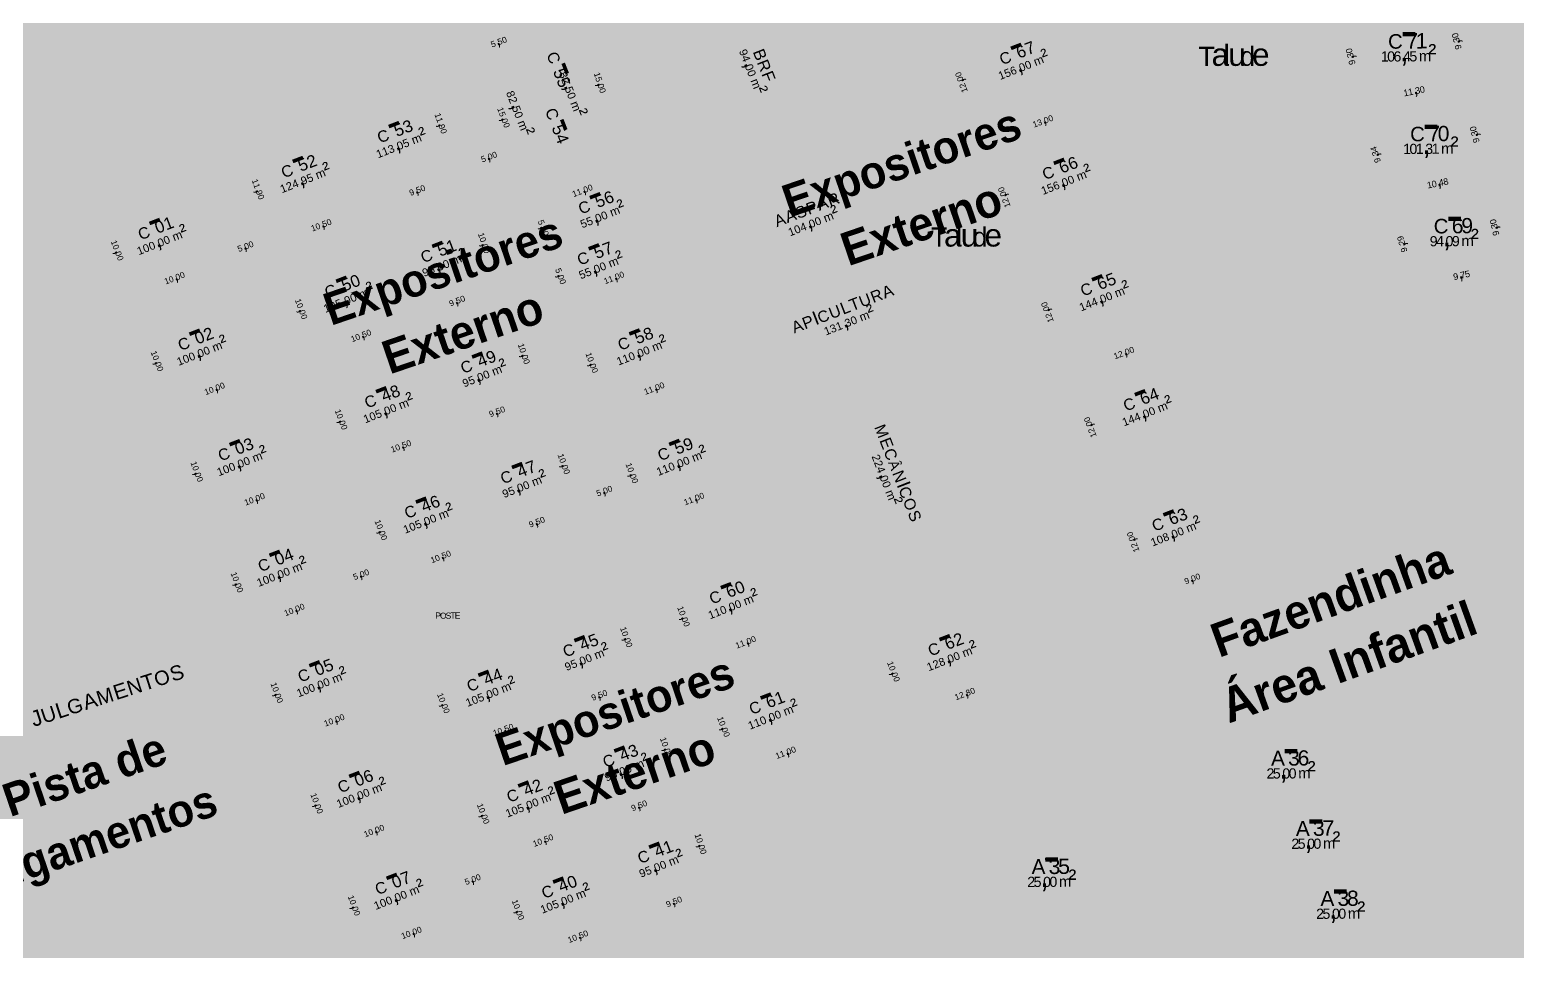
# Model space of a CAD drawing. Header units: millimetres. Extents: x 0 to 508, y 0 to 286.
# Drawn here: x 78 to 169.5, y 78.5 to 135.2 of the extents above; entities that cross this region are included whole.
import ezdxf
from ezdxf.xclip import XClip

# ---------------------------------------------------------------- set-up
doc = ezdxf.new("R2010")
doc.units = ezdxf.units.MM
doc.header["$MEASUREMENT"] = 0
doc.header["$XCLIPFRAME"] = 0
doc.layers.get('0').update_dxf_attribs({"linetype": 'CONTINUOUS'})
doc.styles.add('Arial$001H0', font='')
doc.styles.add('CAAAAA+OpenSans-Bold$101H0', font='')
doc.styles.get('Arial$001H0').set_extended_font_data('Arial')
doc.styles.get('CAAAAA+OpenSans-Bold$101H0').set_extended_font_data('CAAAAA+OpenSans-Bold', bold=True)

# ---------------------------------------------------------------- blocks, each defined once
blk = doc.blocks.new('MF5_2')
at = {"true_color": 0xffffff}
blk.add_hatch(color=0, dxfattribs=at).paths.add_polyline_path([(0, 288.544), (508, 288.544), (508, 2.794), (0, 2.794)])
blk = doc.blocks.new('MF16_3')
at = {"true_color": 0xffffff}
blk.add_hatch(color=0, dxfattribs=at).paths.add_polyline_path([(0, 288.544), (508, 288.544), (508, 2.794), (0, 2.794)])
blk = doc.blocks.new('MF27_4')
at = {"color": 0, "true_color": 0x000007, "style": 'Arial$001H0'}
for s, height, rotation, p in [('5', 0.371, 20.555, (106.836, 134.247)), ('0', 0.368, 20.555, (107.11, 134.35)), ('C', 0.893, 0.395, (161.568, 134.026)), ('-', 2.3, 0.395, (162.328, 134.031)), ('7', 0.953, 0.395, (162.678, 134.034)), ('1', 0.943, 0.395, (163.263, 134.038)), ('0', 0.39, 104.035, (165.919, 134.742)), ('3', 0.39, 104.035, (165.99, 134.458)), ('5', 0.371, 20.555, (106.425, 134.093)), (',', 0.827, 20.555, (106.699, 134.196)), ('C', 0.694, 291.28601, (109.761, 133.675)), ('9', 0.488, 291.17599, (121.61, 133.882)), ('B', 0.716, 291.28601, (122.458, 133.844)), ('C', 0.696, 21.011, (137.808, 133.011)), ('-', 1.999, 21.011, (138.517, 133.283)), ('6', 0.733, 21.011, (138.844, 133.409)), ('7', 0.747, 21.011, (139.39, 133.619)), ('²', 0.826, 21.44, (140.411, 133.168)), ('0', 0.39, 104.035, (159.391, 133.801)), ('3', 0.39, 104.035, (159.462, 133.517)), ('1', 0.63, 0.319, (161.121, 133.235)), ('0', 0.623, 0.319, (161.51, 133.237)), ('6', 0.623, 0.319, (161.9, 133.239)), ('4', 0.631, 0.319, (162.485, 133.242)), ('5', 0.63, 0.319, (162.874, 133.244)), ('m', 0.659, 0.319, (163.459, 133.248)), ('²', 1.064, 0.319, (164.042, 133.251)), ('9', 0.39, 104.035, (166.096, 134.033)), (',', 0.878, 104.035, (166.025, 134.317)), ('5', 0.738, 291.28601, (110.164, 132.641)), ('-', 1.997, 291.28601, (110.037, 132.967)), (',', 1.097, 291.17599, (121.891, 133.155)), ('4', 0.494, 291.17599, (121.751, 133.519)), ('0', 0.488, 291.17599, (121.962, 132.974)), ('R', 0.706, 291.28601, (122.712, 133.191)), ('5', 0.492, 21.44, (138.055, 132.242)), ('6', 0.487, 21.44, (138.417, 132.385)), (',', 1.095, 21.44, (138.78, 132.527)), ('0', 0.487, 21.44, (138.961, 132.598)), ('0', 0.487, 21.44, (139.324, 132.741)), ('m', 0.521, 21.44, (139.868, 132.954)), ('9', 0.39, 104.035, (159.568, 133.092)), (',', 0.878, 104.035, (159.497, 133.375)), (',', 1.409, 0.319, (162.29, 133.241)), ('5', 0.738, 291.28601, (110.376, 132.096)), ('8', 0.488, 291.17599, (110.527, 132.502)), ('2', 0.493, 291.17599, (110.668, 132.138)), ('1', 0.378, 288.435, (112.675, 132.504)), (',', 0.842, 288.435, (112.86, 131.949)), ('5', 0.378, 288.435, (112.767, 132.226)), ('0', 0.374, 288.435, (112.906, 131.81)), ('0', 0.488, 291.17599, (122.103, 132.61)), ('m', 0.522, 291.17599, (122.314, 132.066)), ('F', 0.727, 291.28601, (122.988, 132.483)), ('0', 0.368, 110.555, (135.346, 132.368)), ('0', 0.368, 110.555, (135.449, 132.094)), ('2', 0.371, 110.555, (135.603, 131.684)), (',', 0.827, 110.555, (135.5, 131.958)), ('1', 0.492, 21.44, (137.692, 132.1)), ('8', 0.488, 291.17599, (107.274, 131.321)), ('2', 0.493, 291.17599, (107.414, 130.957)), (',', 1.097, 291.17599, (110.808, 131.775)), ('5', 0.493, 291.17599, (110.879, 131.593)), ('0', 0.488, 291.17599, (111.02, 131.23)), ('0', 0.374, 288.435, (112.999, 131.533)), ('²', 0.828, 291.17599, (122.525, 131.521)), ('1', 0.371, 110.555, (135.706, 131.41)), ('1', 0.405, 11.442, (162.552, 131.089)), ('1', 0.405, 11.442, (162.839, 131.147)), (',', 0.903, 11.442, (163.125, 131.205)), ('3', 0.401, 11.442, (163.268, 131.234)), ('0', 0.401, 11.442, (163.555, 131.292)), ('1', 0.373, 289.92401, (102.872, 129.992)), ('1', 0.37, 290.79199, (106.73, 130.347)), ('5', 0.37, 290.79199, (106.834, 130.073)), (',', 1.097, 291.17599, (107.555, 130.594)), ('5', 0.493, 291.17599, (107.625, 130.412)), ('0', 0.488, 291.17599, (107.766, 130.049)), ('C', 0.694, 291.28601, (109.672, 130.215)), ('m', 0.522, 291.17599, (111.231, 130.685)), ('²', 0.828, 291.17599, (111.442, 130.141)), ('-', 1.999, 21.011, (100.226, 128.473)), ('5', 0.74, 21.011, (100.553, 128.598)), ('3', 0.733, 21.011, (101.099, 128.808)), ('²', 0.826, 21.44, (102.124, 128.352)), (',', 0.831, 289.92401, (103.071, 129.442)), ('1', 0.373, 289.92401, (102.972, 129.717)), ('9', 0.369, 289.92401, (103.121, 129.304)), ('0', 0.369, 289.92401, (103.221, 129.029)), (',', 0.825, 290.79199, (106.938, 129.8)), ('0', 0.367, 290.79199, (106.99, 129.663)), ('0', 0.367, 290.79199, (107.094, 129.39)), ('m', 0.522, 291.17599, (107.977, 129.504)), ('²', 0.828, 291.17599, (108.188, 128.959)), ('5', 0.738, 291.28601, (110.075, 129.181)), ('-', 1.997, 291.28601, (109.947, 129.507)), ('1', 0.371, 20.555, (139.775, 129.169)), ('3', 0.368, 20.555, (140.049, 129.272)), (',', 0.827, 20.555, (140.323, 129.375)), ('0', 0.368, 20.555, (140.46, 129.426)), ('0', 0.368, 20.555, (140.733, 129.529)), ('C', 0.893, 0.395, (162.926, 128.331)), ('-', 2.3, 0.395, (163.686, 128.337)), ('7', 0.953, 0.395, (164.036, 128.339)), ('0', 0.934, 0.395, (164.621, 128.343)), ('0', 0.39, 104.035, (167.03, 129.002)), ('C', 0.696, 21.011, (99.517, 128.2)), ('0', 0.487, 21.44, (100.673, 127.783)), ('5', 0.492, 21.44, (101.036, 127.925)), ('m', 0.521, 21.44, (101.58, 128.139)), ('4', 0.74, 291.28601, (110.287, 128.636)), ('1', 0.63, 0.319, (162.492, 127.554)), ('0', 0.623, 0.319, (162.882, 127.556)), ('1', 0.63, 0.319, (163.271, 127.558)), ('3', 0.623, 0.319, (163.856, 127.561)), ('1', 0.63, 0.319, (164.245, 127.563)), ('²', 1.064, 0.319, (165.414, 127.57)), ('3', 0.39, 104.035, (167.101, 128.718)), ('9', 0.39, 104.035, (167.207, 128.292)), (',', 0.878, 104.035, (167.136, 128.576)), ('-', 1.999, 21.011, (94.316, 126.328)), ('5', 0.74, 21.011, (94.643, 126.453)), ('2', 0.74, 21.011, (95.189, 126.663)), ('1', 0.492, 21.44, (99.404, 127.284)), ('1', 0.492, 21.44, (99.767, 127.427)), ('3', 0.487, 21.44, (100.129, 127.569)), (',', 1.095, 21.44, (100.492, 127.712)), ('5', 0.371, 20.555, (105.823, 127.025)), (',', 0.827, 20.555, (106.097, 127.128)), ('0', 0.368, 20.555, (106.234, 127.179)), ('0', 0.368, 20.555, (106.508, 127.282)), ('-', 1.999, 21.011, (141.156, 126.215)), ('6', 0.733, 21.011, (142.029, 126.551)), ('4', 0.381, 107.611, (160.908, 127.78)), ('3', 0.377, 107.611, (160.996, 127.501)), ('9', 0.377, 107.611, (161.129, 127.083)), (',', 0.848, 107.611, (161.041, 127.361)), (',', 1.409, 0.319, (163.661, 127.56)), ('m', 0.659, 0.319, (164.83, 127.567)), ('C', 0.696, 21.011, (93.606, 126.055)), ('5', 0.492, 21.44, (95.127, 125.781)), ('m', 0.521, 21.44, (95.671, 125.994)), ('²', 0.826, 21.44, (96.214, 126.208)), ('C', 0.696, 21.011, (140.446, 125.943)), ('6', 0.733, 21.011, (141.483, 126.341)), ('m', 0.521, 21.44, (142.507, 125.886)), ('²', 0.826, 21.44, (143.05, 126.1)), ('1', 0.37, 290.79199, (91.622, 125.933)), ('1', 0.37, 290.79199, (91.726, 125.66)), ('1', 0.492, 21.44, (93.494, 125.14)), ('2', 0.492, 21.44, (93.857, 125.282)), ('4', 0.493, 21.44, (94.22, 125.425)), ('9', 0.487, 21.44, (94.764, 125.638)), (',', 1.095, 21.44, (94.583, 125.567)), ('5', 0.371, 20.555, (101.821, 125.127)), ('0', 0.368, 20.555, (102.094, 125.229)), ('0', 0.366, 21.16, (112.122, 125.158)), ('0', 0.366, 21.16, (112.395, 125.264)), ('0', 0.368, 110.555, (137.985, 125.301)), ('1', 0.492, 21.44, (140.331, 125.032)), ('5', 0.492, 21.44, (140.693, 125.174)), ('6', 0.487, 21.44, (141.056, 125.317)), (',', 1.095, 21.44, (141.419, 125.459)), ('0', 0.487, 21.44, (141.6, 125.53)), ('0', 0.487, 21.44, (141.963, 125.673)), ('1', 0.405, 11.442, (164.002, 125.426)), ('0', 0.401, 11.442, (164.289, 125.484)), (',', 0.903, 11.442, (164.576, 125.542)), ('4', 0.406, 11.442, (164.719, 125.571)), ('8', 0.401, 11.442, (165.006, 125.629)), (',', 0.825, 290.79199, (91.83, 125.386)), ('9', 0.367, 290.79199, (91.882, 125.25)), ('0', 0.367, 290.79199, (91.986, 124.976)), ('9', 0.368, 20.555, (101.41, 124.973)), (',', 0.827, 20.555, (101.684, 125.075)), ('1', 0.369, 21.16, (111.441, 124.894)), ('1', 0.369, 21.16, (111.713, 125)), ('C', 0.696, 21.011, (111.893, 123.828)), (',', 0.823, 21.16, (111.986, 125.106)), ('-', 1.999, 21.011, (112.602, 124.101)), ('5', 0.74, 21.011, (112.929, 124.226)), ('6', 0.733, 21.011, (113.475, 124.436)), ('²', 0.826, 21.44, (114.329, 123.906)), ('P', 0.717, 21.011, (125.911, 123.802)), ('A', 0.717, 21.011, (126.566, 124.053)), ('R', 0.708, 21.011, (127.221, 124.305)), ('0', 0.368, 110.555, (138.088, 125.027)), ('2', 0.371, 110.555, (138.242, 124.616)), ('1', 0.371, 110.555, (138.344, 124.342)), (',', 0.827, 110.555, (138.139, 124.89)), ('-', 1.999, 21.011, (85.504, 122.516)), ('1', 0.74, 21.011, (86.377, 122.851)), ('5', 0.492, 21.44, (112.335, 123.123)), ('0', 0.487, 21.44, (112.879, 123.337)), ('0', 0.487, 21.44, (113.242, 123.479)), ('m', 0.521, 21.44, (113.786, 123.693)), ('A', 0.717, 21.011, (123.946, 123.047)), ('A', 0.717, 21.011, (124.601, 123.299)), ('S', 0.704, 21.011, (125.256, 123.55)), ('0', 0.487, 21.44, (126.392, 123.126)), ('m', 0.521, 21.44, (126.936, 123.34)), ('²', 0.826, 21.44, (127.479, 123.553)), ('-', 2.3, 0.395, (165.136, 122.673)), ('6', 0.934, 0.395, (165.487, 122.675)), ('9', 0.934, 0.395, (166.072, 122.679)), ('C', 0.696, 21.011, (84.795, 122.243)), ('0', 0.733, 21.011, (85.831, 122.641)), ('m', 0.521, 21.44, (86.858, 122.182)), ('²', 0.826, 21.44, (87.401, 122.395)), ('1', 0.371, 20.555, (95.362, 122.78)), ('0', 0.368, 20.555, (95.635, 122.883)), ('5', 0.371, 20.555, (96.046, 123.037)), (',', 0.827, 20.555, (95.909, 122.986)), ('0', 0.368, 20.555, (96.32, 123.14)), ('1', 0.378, 288.435, (105.545, 122.643)), (',', 0.821, 291.423, (109.335, 123.144)), ('5', 0.369, 291.423, (109.228, 123.416)), ('0', 0.365, 291.423, (109.389, 123.008)), ('0', 0.365, 291.423, (109.495, 122.736)), ('5', 0.492, 21.44, (111.972, 122.981)), (',', 1.095, 21.44, (112.698, 123.266)), ('1', 0.492, 21.44, (124.76, 122.485)), ('0', 0.487, 21.44, (125.122, 122.628)), ('4', 0.493, 21.44, (125.485, 122.77)), (',', 1.095, 21.44, (125.848, 122.913)), ('0', 0.487, 21.44, (126.029, 122.984)), ('C', 0.893, 0.395, (164.377, 122.668)), ('²', 1.064, 0.319, (166.662, 121.891)), ('0', 0.391, 103.826, (168.251, 123.293)), ('3', 0.391, 103.826, (168.321, 123.009)), ('9', 0.391, 103.826, (168.426, 122.583)), (',', 0.88, 103.826, (168.356, 122.867)), ('1', 0.369, 291.423, (82.949, 122.169)), ('0', 0.365, 291.423, (83.056, 121.897)), ('1', 0.492, 21.44, (84.682, 121.327)), ('0', 0.487, 21.44, (85.045, 121.47)), ('0', 0.487, 21.44, (85.407, 121.612)), (',', 1.095, 21.44, (85.77, 121.755)), ('0', 0.487, 21.44, (85.951, 121.826)), ('0', 0.487, 21.44, (86.314, 121.968)), ('5', 0.371, 20.555, (90.836, 121.52)), (',', 0.827, 20.555, (91.11, 121.623)), ('0', 0.368, 20.555, (91.247, 121.674)), ('0', 0.368, 20.555, (91.52, 121.777)), ('-', 1.999, 21.011, (102.899, 121.107)), ('5', 0.74, 21.011, (103.226, 121.233)), ('1', 0.74, 21.011, (103.773, 121.443)), ('²', 0.826, 21.44, (104.598, 120.917)), (',', 0.842, 288.435, (105.73, 122.088)), ('0', 0.374, 288.435, (105.638, 122.365)), ('0', 0.374, 288.435, (105.776, 121.949)), ('-', 1.999, 21.011, (112.531, 120.957)), ('5', 0.74, 21.011, (112.858, 121.083)), ('7', 0.747, 21.011, (113.404, 121.293)), ('9', 0.379, 106.781, (162.553, 122.275)), ('2', 0.383, 106.781, (162.638, 121.995)), ('9', 0.379, 106.781, (162.764, 121.575)), (',', 0.854, 106.781, (162.68, 121.855)), ('9', 0.623, 0.319, (164.13, 121.877)), ('4', 0.631, 0.319, (164.52, 121.879)), (',', 1.409, 0.319, (164.91, 121.881)), ('0', 0.623, 0.319, (165.104, 121.882)), ('9', 0.623, 0.319, (165.494, 121.884)), ('m', 0.659, 0.319, (166.078, 121.888)), (',', 0.821, 291.423, (83.163, 121.624)), ('0', 0.365, 291.423, (83.216, 121.488)), ('0', 0.365, 291.423, (83.323, 121.216)), ('C', 0.696, 21.011, (102.19, 120.835)), ('0', 0.487, 21.44, (103.148, 120.348)), ('0', 0.487, 21.44, (103.51, 120.49)), ('m', 0.521, 21.44, (104.054, 120.704)), ('0', 0.374, 288.435, (105.869, 121.672)), ('C', 0.696, 21.011, (111.822, 120.685)), ('0', 0.487, 21.44, (113.153, 120.345)), ('m', 0.521, 21.44, (113.697, 120.559)), ('²', 0.826, 21.44, (114.24, 120.772)), ('1', 0.371, 20.555, (86.334, 119.524)), ('0', 0.368, 20.555, (86.608, 119.627)), (',', 0.827, 20.555, (86.882, 119.73)), ('0', 0.368, 20.555, (87.018, 119.781)), ('0', 0.368, 20.555, (87.292, 119.884)), ('-', 1.999, 21.011, (96.989, 118.962)), ('5', 0.74, 21.011, (97.316, 119.088)), ('0', 0.733, 21.011, (97.862, 119.298)), ('9', 0.487, 21.44, (102.241, 119.992)), ('5', 0.492, 21.44, (102.604, 120.134)), (',', 1.095, 21.44, (102.966, 120.277)), (',', 0.825, 290.79199, (110.398, 120.178)), ('5', 0.37, 290.79199, (110.294, 120.452)), ('0', 0.367, 290.79199, (110.45, 120.041)), ('5', 0.492, 21.44, (111.884, 119.846)), ('5', 0.492, 21.44, (112.246, 119.989)), (',', 1.095, 21.44, (112.609, 120.131)), ('0', 0.487, 21.44, (112.79, 120.202)), ('1', 0.369, 21.16, (113.385, 119.54)), ('1', 0.369, 21.16, (113.658, 119.645)), (',', 0.823, 21.16, (113.931, 119.751)), ('0', 0.366, 21.16, (114.067, 119.803)), ('0', 0.366, 21.16, (114.34, 119.909)), ('-', 1.999, 21.011, (143.501, 119.055)), ('6', 0.733, 21.011, (143.828, 119.18)), ('5', 0.74, 21.011, (144.374, 119.39)), ('9', 0.398, 12.156, (165.622, 119.793)), (',', 0.896, 12.156, (165.907, 119.855)), ('7', 0.405, 12.156, (166.05, 119.886)), ('5', 0.401, 12.156, (166.336, 119.947)), ('C', 0.696, 21.011, (96.28, 118.69)), ('m', 0.521, 21.44, (98.34, 118.633)), ('²', 0.826, 21.44, (98.884, 118.847)), ('0', 0.367, 290.79199, (110.553, 119.768)), ('R', 0.708, 21.011, (129.877, 118.378)), ('A', 0.717, 21.011, (130.586, 118.65)), ('C', 0.696, 21.011, (142.792, 118.783)), ('0', 0.487, 21.44, (144.308, 118.512)), ('m', 0.521, 21.44, (144.852, 118.725)), ('²', 0.826, 21.44, (145.395, 118.939)), ('1', 0.37, 290.79199, (94.277, 118.572)), ('0', 0.367, 290.79199, (94.38, 118.299)), ('1', 0.492, 21.44, (96.164, 117.779)), ('0', 0.487, 21.44, (96.527, 117.921)), ('5', 0.492, 21.44, (96.89, 118.064)), (',', 1.095, 21.44, (97.252, 118.206)), ('0', 0.487, 21.44, (97.434, 118.277)), ('0', 0.487, 21.44, (97.796, 118.42)), ('9', 0.366, 21.16, (103.863, 118.167)), ('5', 0.369, 21.16, (104.272, 118.326)), (',', 0.823, 21.16, (104.136, 118.273)), ('0', 0.366, 21.16, (104.545, 118.431)), ('U', 0.702, 21.011, (127.312, 117.393)), ('L', 0.741, 21.011, (128.021, 117.665)), ('T', 0.728, 21.011, (128.568, 117.875)), ('U', 0.702, 21.011, (129.167, 118.105)), ('²', 0.826, 21.44, (129.686, 117.458)), ('0', 0.368, 110.555, (140.639, 118.233)), ('0', 0.368, 110.555, (140.742, 117.959)), ('1', 0.492, 21.44, (142.675, 117.871)), ('4', 0.493, 21.44, (143.038, 118.013)), ('4', 0.493, 21.44, (143.401, 118.156)), (',', 1.095, 21.44, (143.764, 118.298)), ('0', 0.487, 21.44, (143.945, 118.369)), (',', 0.825, 290.79199, (94.484, 118.025)), ('0', 0.367, 290.79199, (94.536, 117.889)), ('0', 0.367, 290.79199, (94.64, 117.615)), ('A', 0.717, 21.011, (125.02, 116.512)), ('P', 0.717, 21.011, (125.675, 116.764)), ('I', 0.846, 21.011, (126.33, 117.016)), ('C', 0.696, 21.011, (126.603, 117.12)), ('1', 0.492, 21.44, (127.692, 116.675)), ('3', 0.487, 21.44, (128.236, 116.888)), ('0', 0.487, 21.44, (128.599, 117.031)), ('m', 0.521, 21.44, (129.143, 117.244)), ('2', 0.371, 110.555, (140.896, 117.548)), ('1', 0.371, 110.555, (140.999, 117.274)), (',', 0.827, 110.555, (140.793, 117.822)), ('C', 0.696, 21.011, (87.252, 115.434)), ('-', 1.999, 21.011, (87.961, 115.706)), ('0', 0.733, 21.011, (88.288, 115.832)), ('2', 0.74, 21.011, (88.834, 116.042)), ('²', 0.826, 21.44, (89.856, 115.59)), ('1', 0.369, 21.16, (97.814, 115.975)), ('0', 0.366, 21.16, (98.087, 116.08)), ('5', 0.369, 21.16, (98.496, 116.239)), (',', 0.823, 21.16, (98.36, 116.186)), ('0', 0.366, 21.16, (98.769, 116.344)), ('C', 0.696, 21.011, (114.32, 115.449)), ('-', 1.999, 21.011, (115.029, 115.722)), ('5', 0.74, 21.011, (115.356, 115.847)), ('8', 0.733, 21.011, (115.902, 116.057)), ('²', 0.826, 21.44, (116.924, 115.606)), ('1', 0.492, 21.44, (126.966, 116.39)), ('3', 0.487, 21.44, (127.329, 116.532)), (',', 1.095, 21.44, (128.055, 116.817)), ('1', 0.369, 291.423, (85.404, 115.364)), ('0', 0.487, 21.44, (87.862, 114.807)), ('0', 0.487, 21.44, (88.406, 115.021)), ('0', 0.487, 21.44, (88.769, 115.163)), ('m', 0.521, 21.44, (89.313, 115.377)), ('-', 1.999, 21.011, (105.353, 114.302)), ('9', 0.733, 21.011, (106.226, 114.637)), ('1', 0.378, 288.435, (107.999, 115.837)), ('0', 0.374, 288.435, (108.091, 115.56)), ('0', 0.487, 21.44, (114.93, 114.823)), ('0', 0.487, 21.44, (115.474, 115.036)), ('0', 0.487, 21.44, (115.836, 115.179)), ('m', 0.521, 21.44, (116.38, 115.392)), ('2', 0.371, 20.555, (145.033, 115.028)), ('0', 0.368, 20.555, (145.444, 115.182)), ('0', 0.368, 20.555, (145.718, 115.285)), (',', 0.821, 291.423, (85.618, 114.819)), ('0', 0.365, 291.423, (85.511, 115.091)), ('0', 0.365, 291.423, (85.671, 114.683)), ('0', 0.365, 291.423, (85.778, 114.411)), ('1', 0.492, 21.44, (87.136, 114.522)), ('0', 0.487, 21.44, (87.499, 114.665)), (',', 1.095, 21.44, (88.225, 114.95)), ('C', 0.696, 21.011, (104.644, 114.029)), ('4', 0.741, 21.011, (105.68, 114.427)), ('m', 0.521, 21.44, (106.526, 113.908)), ('²', 0.826, 21.44, (107.069, 114.122)), (',', 0.842, 288.435, (108.184, 115.282)), ('0', 0.374, 288.435, (108.23, 115.144)), ('0', 0.374, 288.435, (108.323, 114.866)), ('1', 0.37, 290.79199, (112.162, 115.27)), (',', 0.825, 290.79199, (112.37, 114.723)), ('0', 0.367, 290.79199, (112.266, 114.996)), ('0', 0.367, 290.79199, (112.422, 114.586)), ('1', 0.492, 21.44, (114.204, 114.538)), ('1', 0.492, 21.44, (114.567, 114.68)), (',', 1.095, 21.44, (115.292, 114.965)), ('1', 0.371, 20.555, (144.759, 114.925)), (',', 0.827, 20.555, (145.307, 115.131)), ('9', 0.487, 21.44, (104.712, 113.196)), ('5', 0.492, 21.44, (105.075, 113.338)), (',', 1.095, 21.44, (105.438, 113.481)), ('0', 0.487, 21.44, (105.619, 113.552)), ('0', 0.487, 21.44, (105.982, 113.695)), ('0', 0.367, 290.79199, (112.526, 114.313)), ('0', 0.368, 20.555, (116.81, 113.098)), ('1', 0.369, 21.16, (88.802, 112.719)), ('0', 0.366, 21.16, (89.074, 112.824)), (',', 0.823, 21.16, (89.347, 112.93)), ('0', 0.366, 21.16, (89.484, 112.983)), ('0', 0.366, 21.16, (89.756, 113.088)), ('C', 0.696, 21.011, (98.734, 111.9)), ('-', 1.999, 21.011, (99.443, 112.172)), ('4', 0.741, 21.011, (99.77, 112.298)), ('8', 0.733, 21.011, (100.316, 112.508)), ('²', 0.826, 21.44, (101.337, 112.056)), ('1', 0.371, 20.555, (115.852, 112.739)), ('1', 0.371, 20.555, (116.126, 112.842)), (',', 0.827, 20.555, (116.4, 112.944)), ('0', 0.368, 20.555, (116.536, 112.996)), ('-', 1.999, 21.011, (146.14, 111.987)), ('6', 0.733, 21.011, (146.467, 112.113)), ('4', 0.741, 21.011, (147.013, 112.322)), ('²', 0.826, 21.44, (148.035, 111.871)), ('1', 0.369, 291.423, (96.73, 111.768)), ('0', 0.487, 21.44, (98.981, 111.131)), ('5', 0.492, 21.44, (99.343, 111.273)), ('0', 0.487, 21.44, (99.887, 111.487)), ('0', 0.487, 21.44, (100.25, 111.629)), ('m', 0.521, 21.44, (100.794, 111.843)), ('9', 0.368, 20.555, (106.317, 111.362)), ('5', 0.371, 20.555, (106.728, 111.516)), ('0', 0.368, 20.555, (107.002, 111.618)), ('C', 0.696, 21.011, (145.431, 111.715)), ('0', 0.487, 21.44, (146.585, 111.302)), ('0', 0.487, 21.44, (146.947, 111.444)), ('m', 0.521, 21.44, (147.491, 111.658)), (',', 0.821, 291.423, (96.943, 111.223)), ('0', 0.365, 291.423, (96.837, 111.495)), ('0', 0.365, 291.423, (96.997, 111.087)), ('0', 0.365, 291.423, (97.104, 110.815)), ('1', 0.492, 21.44, (98.618, 110.988)), (',', 1.095, 21.44, (99.706, 111.416)), (',', 0.827, 20.555, (106.591, 111.464)), ('M', 0.692, 291.28601, (129.931, 110.762)), ('0', 0.366, 111.182, (143.268, 111.16)), ('0', 0.366, 111.182, (143.374, 110.887)), (',', 0.823, 111.182, (143.427, 110.751)), ('1', 0.492, 21.44, (145.315, 110.803)), ('4', 0.493, 21.44, (145.678, 110.946)), ('4', 0.493, 21.44, (146.041, 111.088)), (',', 1.095, 21.44, (146.403, 111.231)), ('-', 1.999, 21.011, (90.43, 108.916)), ('0', 0.733, 21.011, (90.757, 109.042)), ('3', 0.733, 21.011, (91.303, 109.251)), ('5', 0.371, 20.555, (100.954, 109.441)), ('0', 0.368, 20.555, (101.227, 109.544)), ('-', 1.999, 21.011, (117.483, 108.931)), ('5', 0.74, 21.011, (117.81, 109.057)), ('9', 0.733, 21.011, (118.356, 109.267)), ('E', 0.716, 291.28601, (130.249, 109.945)), ('2', 0.369, 111.182, (143.532, 110.478)), ('1', 0.369, 111.182, (143.638, 110.205)), ('C', 0.696, 21.011, (89.721, 108.644)), ('m', 0.521, 21.44, (91.781, 108.586)), ('²', 0.826, 21.44, (92.324, 108.8)), ('1', 0.371, 20.555, (100.269, 109.185)), ('0', 0.368, 20.555, (100.543, 109.287)), (',', 0.827, 20.555, (100.817, 109.39)), ('1', 0.373, 289.92401, (110.449, 109.05)), ('C', 0.696, 21.011, (116.774, 108.659)), ('0', 0.487, 21.44, (118.287, 108.393)), ('m', 0.521, 21.44, (118.831, 108.607)), ('²', 0.826, 21.44, (119.375, 108.82)), ('2', 0.493, 291.17599, (129.771, 108.959)), ('C', 0.694, 291.28601, (130.504, 109.292)), ('1', 0.37, 290.79199, (87.857, 108.572)), ('0', 0.367, 290.79199, (87.961, 108.299)), ('1', 0.492, 21.44, (89.605, 107.732)), ('0', 0.487, 21.44, (89.967, 107.874)), ('0', 0.487, 21.44, (90.33, 108.017)), (',', 1.095, 21.44, (90.693, 108.159)), ('0', 0.487, 21.44, (90.874, 108.23)), ('0', 0.487, 21.44, (91.237, 108.373)), ('C', 0.696, 21.011, (107.098, 107.239)), ('-', 1.999, 21.011, (107.807, 107.512)), ('4', 0.741, 21.011, (108.134, 107.637)), ('7', 0.747, 21.011, (108.68, 107.847)), ('²', 0.826, 21.44, (109.524, 107.317)), (',', 0.831, 289.92401, (110.648, 108.5)), ('0', 0.369, 289.92401, (110.549, 108.775)), ('0', 0.369, 289.92401, (110.698, 108.363)), ('0', 0.369, 289.92401, (110.798, 108.088)), ('1', 0.37, 290.79199, (114.631, 108.48)), ('0', 0.367, 290.79199, (114.735, 108.206)), ('1', 0.492, 21.44, (116.655, 107.752)), ('1', 0.492, 21.44, (117.018, 107.894)), ('0', 0.487, 21.44, (117.381, 108.037)), (',', 1.095, 21.44, (117.743, 108.179)), ('0', 0.487, 21.44, (117.925, 108.25)), ('2', 0.493, 291.17599, (129.912, 108.596)), ('4', 0.494, 291.17599, (130.052, 108.232)), ('Â', 0.631, 291.28601, (130.78, 108.584)), ('N', 0.706, 291.28601, (131.035, 107.93)), (',', 0.825, 290.79199, (88.065, 108.025)), ('0', 0.367, 290.79199, (88.116, 107.889)), ('0', 0.367, 290.79199, (88.22, 107.615)), ('5', 0.492, 21.44, (107.529, 106.534)), ('0', 0.487, 21.44, (108.073, 106.748)), ('0', 0.487, 21.44, (108.436, 106.89)), ('m', 0.521, 21.44, (108.98, 107.104)), ('0', 0.368, 20.555, (113.607, 106.742)), (',', 0.825, 290.79199, (114.839, 107.933)), ('0', 0.367, 290.79199, (114.891, 107.796)), ('0', 0.367, 290.79199, (114.995, 107.523)), (',', 1.097, 291.17599, (130.193, 107.869)), ('0', 0.488, 291.17599, (130.264, 107.687)), ('0', 0.488, 291.17599, (130.404, 107.324)), ('I', 0.845, 291.28601, (131.31, 107.222)), ('1', 0.371, 20.555, (91.257, 105.928)), ('0', 0.368, 20.555, (91.53, 106.031)), (',', 0.827, 20.555, (91.804, 106.134)), ('0', 0.368, 20.555, (91.941, 106.185)), ('0', 0.368, 20.555, (92.215, 106.288)), ('-', 1.999, 21.011, (101.896, 105.382)), ('4', 0.741, 21.011, (102.223, 105.508)), ('6', 0.733, 21.011, (102.77, 105.717)), ('9', 0.487, 21.44, (107.167, 106.391)), (',', 1.095, 21.44, (107.892, 106.676)), ('5', 0.371, 20.555, (112.922, 106.485)), (',', 0.827, 20.555, (113.196, 106.588)), ('0', 0.368, 20.555, (113.333, 106.639)), ('1', 0.369, 21.16, (118.308, 105.944)), ('1', 0.369, 21.16, (118.581, 106.05)), (',', 0.823, 21.16, (118.853, 106.155)), ('0', 0.366, 21.16, (118.99, 106.208)), ('0', 0.366, 21.16, (119.262, 106.313)), ('m', 0.522, 291.17599, (130.615, 106.779)), ('²', 0.828, 291.17599, (130.826, 106.235)), ('C', 0.694, 291.28601, (131.416, 106.95)), ('O', 0.687, 291.28601, (131.692, 106.242)), ('C', 0.696, 21.011, (101.187, 105.11)), ('0', 0.487, 21.44, (102.703, 104.839)), ('m', 0.521, 21.44, (103.247, 105.052)), ('²', 0.826, 21.44, (103.79, 105.266)), ('S', 0.703, 291.28601, (131.989, 105.48)), ('-', 1.999, 21.011, (147.899, 104.595)), ('6', 0.733, 21.011, (148.226, 104.721)), ('3', 0.733, 21.011, (148.772, 104.93)), ('²', 0.826, 21.44, (149.794, 104.479)), ('1', 0.369, 291.423, (99.183, 104.978)), (',', 0.821, 291.423, (99.397, 104.433)), ('0', 0.365, 291.423, (99.29, 104.705)), ('0', 0.365, 291.423, (99.45, 104.297)), ('1', 0.492, 21.44, (101.071, 104.198)), ('0', 0.487, 21.44, (101.433, 104.34)), ('5', 0.492, 21.44, (101.796, 104.483)), (',', 1.095, 21.44, (102.159, 104.625)), ('0', 0.487, 21.44, (102.34, 104.696)), ('9', 0.366, 21.16, (108.771, 104.572)), ('5', 0.369, 21.16, (109.18, 104.73)), (',', 0.823, 21.16, (109.043, 104.677)), ('0', 0.366, 21.16, (109.453, 104.836)), ('C', 0.696, 21.011, (147.19, 104.323)), ('0', 0.487, 21.44, (148.344, 103.91)), ('0', 0.487, 21.44, (148.707, 104.052)), ('m', 0.521, 21.44, (149.251, 104.266)), ('0', 0.365, 291.423, (99.557, 104.025)), ('0', 0.366, 111.182, (145.907, 104.107)), ('0', 0.366, 111.182, (146.013, 103.835)), ('2', 0.369, 111.182, (146.171, 103.426)), (',', 0.823, 111.182, (146.066, 103.698)), ('1', 0.492, 21.44, (147.074, 103.411)), ('0', 0.487, 21.44, (147.437, 103.554)), ('8', 0.487, 21.44, (147.8, 103.696)), (',', 1.095, 21.44, (148.163, 103.839)), ('C', 0.696, 21.011, (92.175, 101.838)), ('-', 1.999, 21.011, (92.884, 102.111)), ('0', 0.733, 21.011, (93.211, 102.236)), ('4', 0.741, 21.011, (93.757, 102.446)), ('²', 0.826, 21.44, (94.779, 101.995)), ('1', 0.369, 21.16, (102.718, 102.384)), ('0', 0.366, 21.16, (102.991, 102.49)), ('5', 0.369, 21.16, (103.4, 102.648)), (',', 0.823, 21.16, (103.263, 102.595)), ('0', 0.366, 21.16, (103.672, 102.754)), ('1', 0.369, 111.182, (146.277, 103.153)), ('1', 0.37, 290.79199, (90.327, 101.767)), ('0', 0.487, 21.44, (92.422, 101.069)), ('0', 0.487, 21.44, (92.785, 101.212)), (',', 1.095, 21.44, (93.147, 101.354)), ('0', 0.487, 21.44, (93.329, 101.425)), ('0', 0.487, 21.44, (93.691, 101.568)), ('m', 0.521, 21.44, (94.235, 101.781)), ('5', 0.371, 20.555, (97.953, 101.346)), (',', 0.827, 20.555, (98.227, 101.449)), ('0', 0.368, 20.555, (98.364, 101.5)), ('0', 0.368, 20.555, (98.638, 101.603)), ('0', 0.366, 21.16, (149.519, 101.242)), ('0', 0.366, 21.16, (149.792, 101.348)), (',', 0.825, 290.79199, (90.535, 101.22)), ('0', 0.367, 290.79199, (90.431, 101.493)), ('0', 0.367, 290.79199, (90.587, 101.083)), ('0', 0.367, 290.79199, (90.691, 100.81)), ('1', 0.492, 21.44, (92.059, 100.927)), ('-', 1.999, 21.011, (120.662, 100.12)), ('6', 0.733, 21.011, (120.989, 100.245)), ('0', 0.733, 21.011, (121.535, 100.455)), ('²', 0.826, 21.44, (122.557, 100.004)), ('9', 0.366, 21.16, (149.11, 101.084)), (',', 0.823, 21.16, (149.383, 101.19)), ('0', 0.366, 21.16, (94.391, 99.387)), ('0', 0.366, 21.16, (94.664, 99.492)), ('C', 0.696, 21.011, (119.953, 99.847)), ('0', 0.487, 21.44, (121.106, 99.435)), ('0', 0.487, 21.44, (121.469, 99.577)), ('m', 0.521, 21.44, (122.013, 99.791)), ('1', 0.369, 21.16, (93.709, 99.123)), ('0', 0.366, 21.16, (93.982, 99.229)), (',', 0.823, 21.16, (94.255, 99.334)), ('1', 0.37, 290.79199, (117.81, 99.668)), (',', 0.825, 290.79199, (118.018, 99.121)), ('0', 0.367, 290.79199, (117.914, 99.395)), ('0', 0.367, 290.79199, (118.07, 98.984)), ('1', 0.492, 21.44, (119.837, 98.936)), ('1', 0.492, 21.44, (120.2, 99.079)), ('0', 0.487, 21.44, (120.562, 99.221)), (',', 1.095, 21.44, (120.925, 99.363)), ('-', 1.999, 21.011, (111.649, 96.864)), ('5', 0.74, 21.011, (112.523, 97.199)), ('1', 0.373, 289.92401, (114.292, 98.402)), ('0', 0.369, 289.92401, (114.391, 98.127)), ('0', 0.367, 290.79199, (118.174, 98.711)), ('-', 1.999, 21.011, (134.119, 96.925)), ('2', 0.74, 21.011, (134.992, 97.261)), ('C', 0.696, 21.011, (110.94, 96.591)), ('4', 0.741, 21.011, (111.976, 96.989)), ('²', 0.826, 21.44, (113.365, 96.683)), (',', 0.831, 289.92401, (114.491, 97.852)), ('0', 0.369, 289.92401, (114.541, 97.715)), ('0', 0.369, 289.92401, (114.64, 97.44)), ('1', 0.369, 21.16, (121.487, 97.132)), ('1', 0.369, 21.16, (121.76, 97.238)), (',', 0.823, 21.16, (122.032, 97.343)), ('0', 0.366, 21.16, (122.169, 97.396)), ('0', 0.366, 21.16, (122.441, 97.502)), ('C', 0.696, 21.011, (133.409, 96.653)), ('6', 0.733, 21.011, (134.446, 97.051)), ('m', 0.521, 21.44, (135.47, 96.596)), ('²', 0.826, 21.44, (136.013, 96.81)), ('S', 0.903, 17.985, (86.76, 95.093)), ('-', 1.999, 21.011, (95.338, 95.32)), ('0', 0.733, 21.011, (95.665, 95.446)), ('5', 0.74, 21.011, (96.211, 95.656)), ('9', 0.487, 21.44, (111.008, 95.758)), ('5', 0.492, 21.44, (111.371, 95.9)), (',', 1.095, 21.44, (111.734, 96.043)), ('0', 0.487, 21.44, (111.915, 96.114)), ('0', 0.487, 21.44, (112.278, 96.256)), ('m', 0.521, 21.44, (112.822, 96.47)), ('1', 0.369, 291.423, (130.726, 96.274)), ('1', 0.492, 21.44, (133.294, 95.742)), ('2', 0.492, 21.44, (133.656, 95.884)), ('8', 0.487, 21.44, (134.019, 96.027)), (',', 1.095, 21.44, (134.382, 96.169)), ('0', 0.487, 21.44, (134.563, 96.24)), ('0', 0.487, 21.44, (134.926, 96.383)), ('N', 0.907, 17.985, (84.119, 94.235)), ('T', 0.933, 17.985, (85.022, 94.529)), ('O', 0.883, 17.985, (85.787, 94.777)), ('C', 0.696, 21.011, (94.629, 95.048)), ('0', 0.487, 21.44, (96.144, 94.777)), ('m', 0.521, 21.44, (96.688, 94.991)), ('²', 0.826, 21.44, (97.232, 95.204)), ('C', 0.696, 21.011, (105.03, 94.462)), ('-', 1.999, 21.011, (105.739, 94.734)), ('4', 0.741, 21.011, (106.066, 94.86)), ('4', 0.741, 21.011, (106.612, 95.069)), ('²', 0.826, 21.44, (107.633, 94.618)), (',', 0.821, 291.423, (130.94, 95.729)), ('0', 0.365, 291.423, (130.833, 96.002)), ('0', 0.365, 291.423, (130.993, 95.593)), ('0', 0.365, 291.423, (131.1, 95.321)), ('A', 0.919, 17.985, (81.407, 93.355)), ('M', 0.888, 17.985, (82.241, 93.626)), ('E', 0.919, 17.985, (83.284, 93.964)), ('1', 0.37, 290.79199, (92.78, 94.977)), (',', 0.825, 290.79199, (92.987, 94.43)), ('0', 0.367, 290.79199, (92.884, 94.703)), ('0', 0.367, 290.79199, (93.039, 94.293)), ('1', 0.492, 21.44, (94.512, 94.136)), ('0', 0.487, 21.44, (94.875, 94.279)), ('0', 0.487, 21.44, (95.237, 94.421)), (',', 1.095, 21.44, (95.6, 94.563)), ('0', 0.487, 21.44, (95.781, 94.635)), ('1', 0.369, 291.423, (103.026, 94.329)), ('5', 0.492, 21.44, (105.639, 93.834)), ('0', 0.487, 21.44, (106.183, 94.048)), ('0', 0.487, 21.44, (106.546, 94.191)), ('m', 0.521, 21.44, (107.09, 94.404)), ('9', 0.368, 20.555, (112.613, 93.923)), ('5', 0.371, 20.555, (113.024, 94.077)), ('0', 0.368, 20.555, (113.298, 94.18)), ('-', 1.999, 21.011, (123.112, 93.334)), ('6', 0.733, 21.011, (123.439, 93.459)), ('1', 0.74, 21.011, (123.985, 93.669)), ('1', 0.369, 21.16, (134.974, 93.953)), ('2', 0.369, 21.16, (135.247, 94.059)), ('8', 0.366, 21.16, (135.656, 94.217)), (',', 0.823, 21.16, (135.52, 94.164)), ('0', 0.366, 21.16, (135.929, 94.323)), ('J', 0.959, 17.985, (78.208, 92.316)), ('U', 0.9, 17.985, (78.834, 92.52)), ('L', 0.95, 17.985, (79.738, 92.813)), ('G', 0.883, 17.985, (80.433, 93.039)), ('0', 0.367, 290.79199, (93.143, 94.02)), (',', 0.821, 291.423, (103.24, 93.785)), ('0', 0.365, 291.423, (103.133, 94.057)), ('0', 0.365, 291.423, (103.293, 93.649)), ('0', 0.365, 291.423, (103.4, 93.377)), ('1', 0.492, 21.44, (104.913, 93.55)), ('0', 0.487, 21.44, (105.276, 93.692)), (',', 1.095, 21.44, (106.002, 93.977)), (',', 0.827, 20.555, (112.887, 94.026)), ('C', 0.696, 21.011, (122.403, 93.061)), ('m', 0.521, 21.44, (124.466, 93)), ('²', 0.826, 21.44, (125.009, 93.213)), ('1', 0.371, 20.555, (96.16, 92.338)), ('0', 0.368, 20.555, (96.434, 92.441)), (',', 0.827, 20.555, (96.708, 92.543)), ('0', 0.368, 20.555, (96.845, 92.595)), ('0', 0.368, 20.555, (97.119, 92.697)), ('0', 0.368, 20.555, (107.524, 92.106)), ('1', 0.369, 291.423, (120.264, 92.879)), ('0', 0.365, 291.423, (120.37, 92.607)), ('1', 0.492, 21.44, (122.29, 92.145)), ('1', 0.492, 21.44, (122.652, 92.288)), ('0', 0.487, 21.44, (123.015, 92.43)), (',', 1.095, 21.44, (123.378, 92.573)), ('0', 0.487, 21.44, (123.559, 92.644)), ('0', 0.487, 21.44, (123.922, 92.786)), ('1', 0.371, 20.555, (106.565, 91.746)), ('0', 0.368, 20.555, (106.839, 91.849)), ('5', 0.371, 20.555, (107.25, 92.003)), (',', 0.827, 20.555, (107.113, 91.952)), ('1', 0.373, 289.92401, (116.745, 91.612)), (',', 0.821, 291.423, (120.477, 92.334)), ('0', 0.365, 291.423, (120.531, 92.198)), ('0', 0.365, 291.423, (120.638, 91.926)), ('C', 0.696, 21.011, (113.394, 89.801)), ('-', 1.999, 21.011, (114.103, 90.074)), ('4', 0.741, 21.011, (114.43, 90.199)), ('3', 0.733, 21.011, (114.976, 90.409)), ('²', 0.826, 21.44, (115.817, 89.883)), (',', 0.831, 289.92401, (116.945, 91.062)), ('0', 0.369, 289.92401, (116.845, 91.337)), ('0', 0.369, 289.92401, (116.994, 90.925)), ('0', 0.369, 289.92401, (117.094, 90.65)), ('1', 0.371, 20.555, (123.942, 90.342)), ('1', 0.371, 20.555, (124.216, 90.445)), (',', 0.827, 20.555, (124.489, 90.548)), ('0', 0.368, 20.555, (124.626, 90.599)), ('0', 0.368, 20.555, (124.9, 90.702)), ('A', 0.92, 0.395, (154.361, 89.936)), ('-', 2.3, 0.395, (155.063, 89.941)), ('3', 0.934, 0.395, (155.413, 89.944)), ('6', 0.934, 0.395, (155.998, 89.948)), ('0', 0.487, 21.44, (114.367, 89.314)), ('0', 0.487, 21.44, (114.73, 89.456)), ('m', 0.521, 21.44, (115.274, 89.67)), ('2', 0.63, 0.319, (154.084, 89.145)), ('5', 0.63, 0.319, (154.474, 89.148)), ('0', 0.623, 0.319, (155.058, 89.151)), ('0', 0.623, 0.319, (155.448, 89.153)), ('²', 1.064, 0.319, (156.616, 89.159)), ('C', 0.696, 21.011, (97.082, 88.243)), ('-', 1.999, 21.011, (97.791, 88.515)), ('0', 0.733, 21.011, (98.118, 88.64)), ('6', 0.733, 21.011, (98.665, 88.85)), ('²', 0.826, 21.44, (99.684, 88.403)), ('-', 1.999, 21.011, (108.193, 87.928)), ('4', 0.741, 21.011, (108.52, 88.054)), ('2', 0.74, 21.011, (109.066, 88.264)), ('9', 0.487, 21.44, (113.46, 88.958)), ('5', 0.492, 21.44, (113.823, 89.1)), (',', 1.095, 21.44, (114.186, 89.243)), (',', 1.409, 0.319, (154.863, 89.15)), ('m', 0.659, 0.319, (156.032, 89.156)), ('1', 0.37, 290.79199, (95.235, 88.171)), ('0', 0.367, 290.79199, (95.339, 87.898)), ('0', 0.487, 21.44, (97.327, 87.478)), ('0', 0.487, 21.44, (97.689, 87.62)), (',', 1.095, 21.44, (98.052, 87.763)), ('0', 0.487, 21.44, (98.233, 87.834)), ('0', 0.487, 21.44, (98.596, 87.976)), ('m', 0.521, 21.44, (99.14, 88.19)), ('C', 0.696, 21.011, (107.484, 87.656)), ('0', 0.487, 21.44, (109, 87.386)), ('m', 0.521, 21.44, (109.544, 87.599)), ('²', 0.826, 21.44, (110.087, 87.813)), (',', 0.825, 290.79199, (95.442, 87.624)), ('0', 0.367, 290.79199, (95.494, 87.488)), ('0', 0.367, 290.79199, (95.598, 87.214)), ('1', 0.492, 21.44, (96.964, 87.335)), ('1', 0.37, 290.79199, (105.48, 87.538)), ('0', 0.367, 290.79199, (105.584, 87.265)), ('1', 0.492, 21.44, (107.368, 86.745)), ('0', 0.487, 21.44, (107.731, 86.887)), ('5', 0.492, 21.44, (108.093, 87.03)), (',', 1.095, 21.44, (108.456, 87.172)), ('0', 0.487, 21.44, (108.637, 87.243)), ('9', 0.366, 21.16, (115.067, 87.133)), ('5', 0.369, 21.16, (115.476, 87.292)), (',', 0.823, 21.16, (115.34, 87.239)), ('0', 0.366, 21.16, (115.749, 87.397)), ('0', 0.366, 21.16, (98.889, 85.633)), ('0', 0.366, 21.16, (99.298, 85.791)), ('0', 0.366, 21.16, (99.571, 85.897)), (',', 0.825, 290.79199, (105.688, 86.991)), ('0', 0.367, 290.79199, (105.74, 86.855)), ('0', 0.367, 290.79199, (105.844, 86.581)), ('A', 0.92, 0.395, (155.889, 85.615)), ('-', 2.3, 0.395, (156.591, 85.62)), ('3', 0.934, 0.395, (156.941, 85.623)), ('7', 0.953, 0.395, (157.526, 85.627)), ('1', 0.369, 21.16, (98.616, 85.527)), (',', 0.823, 21.16, (99.162, 85.739)), ('1', 0.369, 21.16, (109.018, 84.941)), ('0', 0.366, 21.16, (109.29, 85.046)), ('5', 0.369, 21.16, (109.7, 85.205)), (',', 0.823, 21.16, (109.563, 85.152)), ('0', 0.366, 21.16, (109.972, 85.31)), ('-', 1.999, 21.011, (116.248, 84.163)), ('4', 0.741, 21.011, (116.575, 84.289)), ('1', 0.74, 21.011, (117.121, 84.498)), ('1', 0.378, 288.435, (118.878, 85.698)), ('0', 0.374, 288.435, (118.971, 85.421)), ('2', 0.63, 0.319, (155.612, 84.824)), ('5', 0.63, 0.319, (156.001, 84.827)), ('0', 0.623, 0.319, (156.586, 84.83)), ('0', 0.623, 0.319, (156.975, 84.832)), ('m', 0.659, 0.319, (157.56, 84.835)), ('²', 1.064, 0.319, (158.144, 84.839)), ('C', 0.696, 21.011, (115.539, 83.891)), ('m', 0.521, 21.44, (117.403, 83.76)), ('²', 0.826, 21.44, (117.947, 83.973)), (',', 0.842, 288.435, (119.064, 85.143)), ('0', 0.374, 288.435, (119.11, 85.005)), ('0', 0.374, 288.435, (119.202, 84.727)), ('-', 2.3, 0.395, (140.325, 83.275)), ('3', 0.934, 0.395, (140.676, 83.277)), ('5', 0.943, 0.395, (141.261, 83.281)), (',', 1.409, 0.319, (156.391, 84.829)), ('-', 1.999, 21.011, (100.091, 82.249)), ('7', 0.747, 21.011, (100.964, 82.585)), ('9', 0.487, 21.44, (115.59, 83.047)), ('5', 0.492, 21.44, (115.952, 83.19)), (',', 1.095, 21.44, (116.315, 83.332)), ('0', 0.487, 21.44, (116.496, 83.403)), ('0', 0.487, 21.44, (116.859, 83.546)), ('A', 0.92, 0.395, (139.624, 83.27)), ('²', 1.064, 0.319, (141.894, 82.493)), ('C', 0.696, 21.011, (99.382, 81.977)), ('0', 0.733, 21.011, (100.418, 82.375)), ('m', 0.521, 21.44, (101.441, 81.92)), ('²', 0.826, 21.44, (101.985, 82.133)), ('5', 0.371, 20.555, (104.82, 82.596)), (',', 0.827, 20.555, (105.094, 82.699)), ('0', 0.368, 20.555, (105.231, 82.75)), ('0', 0.368, 20.555, (105.505, 82.853)), ('C', 0.696, 21.011, (109.629, 81.746)), ('-', 1.999, 21.011, (110.338, 82.018)), ('4', 0.741, 21.011, (110.665, 82.144)), ('0', 0.733, 21.011, (111.211, 82.353)), ('²', 0.826, 21.44, (112.232, 81.902)), ('2', 0.63, 0.319, (139.362, 82.479)), ('5', 0.63, 0.319, (139.751, 82.481)), (',', 1.409, 0.319, (140.141, 82.483)), ('0', 0.623, 0.319, (140.336, 82.484)), ('0', 0.623, 0.319, (140.726, 82.486)), ('m', 0.659, 0.319, (141.31, 82.49)), ('1', 0.37, 290.79199, (97.533, 81.89)), ('0', 0.367, 290.79199, (97.637, 81.617)), ('1', 0.492, 21.44, (99.265, 81.065)), ('0', 0.487, 21.44, (99.628, 81.208)), ('0', 0.487, 21.44, (99.991, 81.35)), (',', 1.095, 21.44, (100.353, 81.493)), ('0', 0.487, 21.44, (100.535, 81.564)), ('0', 0.487, 21.44, (100.897, 81.706)), ('1', 0.37, 290.79199, (107.625, 81.628)), ('0', 0.487, 21.44, (109.876, 80.977)), ('5', 0.492, 21.44, (110.238, 81.119)), (',', 1.095, 21.44, (110.601, 81.262)), ('0', 0.487, 21.44, (110.782, 81.333)), ('0', 0.487, 21.44, (111.145, 81.475)), ('m', 0.521, 21.44, (111.689, 81.689)), ('9', 0.366, 21.16, (117.212, 81.223)), ('5', 0.369, 21.16, (117.621, 81.381)), (',', 0.823, 21.16, (117.485, 81.329)), ('0', 0.366, 21.16, (117.894, 81.487)), ('A', 0.92, 0.395, (157.402, 81.31)), ('-', 2.3, 0.395, (158.103, 81.315)), ('3', 0.934, 0.395, (158.453, 81.317)), ('8', 0.934, 0.395, (159.038, 81.321)), ('²', 1.064, 0.319, (159.671, 80.533)), (',', 0.825, 290.79199, (97.74, 81.343)), ('0', 0.367, 290.79199, (97.792, 81.207)), ('0', 0.367, 290.79199, (97.896, 80.933)), (',', 0.825, 290.79199, (107.833, 81.081)), ('0', 0.367, 290.79199, (107.729, 81.354)), ('0', 0.367, 290.79199, (107.885, 80.944)), ('0', 0.367, 290.79199, (107.989, 80.671)), ('1', 0.492, 21.44, (109.513, 80.834)), ('2', 0.63, 0.319, (157.139, 80.519)), ('5', 0.63, 0.319, (157.529, 80.521)), (',', 1.409, 0.319, (157.919, 80.523)), ('0', 0.623, 0.319, (158.114, 80.524)), ('0', 0.623, 0.319, (158.503, 80.527)), ('m', 0.659, 0.319, (159.088, 80.53)), ('1', 0.371, 20.555, (100.914, 79.267)), ('0', 0.368, 20.555, (101.187, 79.37)), (',', 0.827, 20.555, (101.461, 79.472)), ('0', 0.368, 20.555, (101.598, 79.524)), ('0', 0.368, 20.555, (101.872, 79.626)), ('5', 0.369, 21.16, (111.845, 79.294)), ('0', 0.366, 21.16, (112.117, 79.4)), ('1', 0.369, 21.16, (111.163, 79.03)), ('0', 0.366, 21.16, (111.436, 79.136)), (',', 0.823, 21.16, (111.708, 79.242))]:
    blk.add_text(s, height=height, rotation=rotation, dxfattribs=at).set_placement(p)
for s, height, p in [('T', 1.173, (149.902, 132.973)), ('a', 1.389, (150.705, 132.973)), ('l', 1.288, (151.437, 132.973)), ('u', 1.404, (151.729, 132.973)), ('d', 1.178, (152.461, 132.973)), ('e', 1.389, (153.193, 132.973)), ('T', 1.173, (133.436, 121.862)), ('a', 1.389, (134.239, 121.862)), ('l', 1.288, (134.971, 121.862)), ('u', 1.404, (135.263, 121.862)), ('d', 1.178, (135.995, 121.862)), ('e', 1.389, (136.727, 121.862)), ('P', 0.386, (102.926, 98.976)), ('O', 0.371, (103.219, 98.976)), ('S', 0.379, (103.56, 98.976)), ('T', 0.391, (103.853, 98.976)), ('E', 0.386, (104.121, 98.976))]:
    blk.add_text(s, height=height, dxfattribs=at).set_placement(p)
at = {"color": 0, "true_color": 0xff3131, "style": 'CAAAAA+OpenSans-Bold$101H0'}
for s, height, rotation, p in [('Expositores', 1.99547, 18.90054, (124.721, 123.634)), ('Externo', 2.0527, 18.90054, (128.337, 120.641)), ('Expositores', 1.99547, 18.90054, (96.498, 116.98)), ('Externo', 2.0527, 18.90054, (100.113, 113.987)), ('Fazendinha', 2.0912, 19.87986, (151.154, 96.566)), ('Área Infantil', 2.12875, 19.87986, (151.761, 92.53)), ('Expositores', 1.99547, 18.90054, (107.073, 89.905)), ('Pista de', 2.0283, 18.90054, (76.751, 86.772)), ('Externo', 2.0527, 18.90054, (110.688, 86.912)), ('Jugamentos', 1.9908, 18.90054, (74.859, 81.894))]:
    blk.add_text(s, height=height, rotation=rotation, dxfattribs=at).set_placement(p)

msp = doc.modelspace()

# ---------------------------------------------------------------- block references
at = {"color": 0, "true_color": 0xffffff}
ref = msp.add_blockref('MF5_2', (0, 0), dxfattribs=at)
XClip(ref).set_block_clipping_path([(0, 285.7499915891), (507.9999886453, 285.7499915891), (507.9999886453, 2.7940003581), (0, 2.7940003581), (0, 285.7499915891)])
ref = msp.add_blockref('MF16_3', (0, 0), dxfattribs=at)
XClip(ref).set_block_clipping_path([(0, 285.7499915891), (507.9999886453, 285.7499915891), (507.9999886453, 2.7940003581), (0, 2.7940003581), (0, 285.7499915891)])
ref = msp.add_blockref('MF27_4', (0, 0), dxfattribs=at)
XClip(ref).set_block_clipping_path([(0, 285.7499915891), (507.9999886453, 285.7499915891), (507.9999886453, 2.7940003581), (0, 2.7940003581), (0, 285.7499915891)])

doc.saveas('drawing.dxf')
